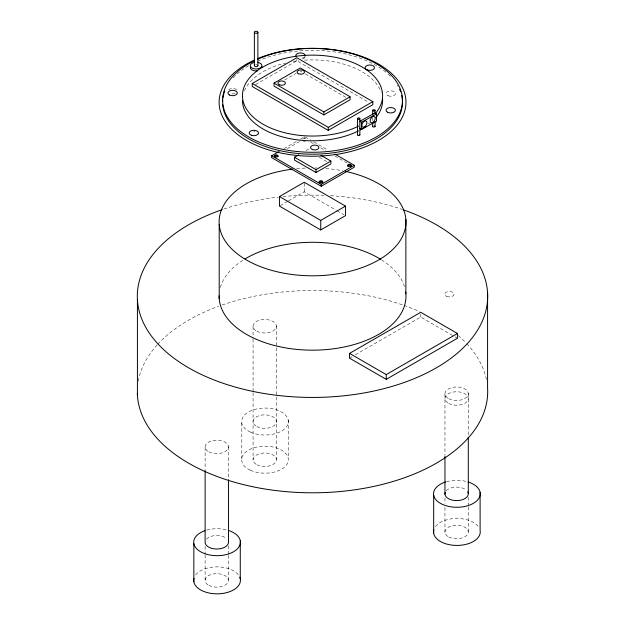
<?xml version="1.0" encoding="UTF-8"?>
<svg xmlns="http://www.w3.org/2000/svg" width="625" height="625" viewBox="0 0 625 625"><rect width="100%" height="100%" fill="white"/><g stroke="black" fill="none" stroke-linecap="round" stroke-linejoin="round"><path stroke-width="0.47" stroke-dasharray="3.12 2.34" d="M255.594 84.562L296.805 60.766L368.617 102.227M284.688 80L296.164 73.383M284.078 148.602L296.469 141.453M300.594 139.07L304.727 136.688L310.602 140.078M287.383 148.602L299.773 141.453M306.094 150.578L309.398 148.672M280.273 205.625L287.711 201.328M288.531 200.852L304.227 191.797L336.25 210.281M349.539 358.164L352.047 356.711M355.398 354.781L420.727 317.062L454.102 336.328M368.172 123.922L369.844 123.008M300.258 71.016L301.945 71.992M305.328 73.938L345.852 97.336M313.961 142.016L327.398 149.773M310.602 141.984L313.961 143.922M320.68 147.805L325.719 150.711M334.961 156.047L347.555 163.32M319.312 157.258L326.742 161.547M337.086 210.766L343.828 214.664M454.938 336.805L457.438 338.25M468.297 393.438L468.297 436.156M468.297 497.383L468.297 505.961M468.297 506.914L468.297 531.711M444.961 394.016L444.961 455.227M444.961 497.961L444.961 503.68M444.961 507.5L444.961 532.289M420.727 314.195L420.727 317.062M372.711 117.844L372.711 120.672M304.727 136.688L304.727 138.594M304.227 183.211L304.227 191.797M296.805 59.258L296.805 60.766M288.227 420.047L288.227 458.188M276.406 325.953L276.406 459.461M253.07 326.539L253.07 338.211M253.07 339.188L253.07 391.734M253.07 392.703L253.07 460.039M241.797 423.031L241.797 461.18M228.461 446.617L228.461 478.727M228.461 545.789L228.461 554.375M228.461 555.328L228.461 580.125M205.125 447.203L205.125 469.578M205.125 546.375L205.125 554M205.125 554.953L205.125 580.703M138.273 381.094A175.188 101.141 0 0 1 157.07 344.992M157.758 344.242A175.188 101.141 0 0 1 218.609 306.266M222.125 305.008A175.188 101.141 0 0 1 403.125 305.094M404.063 305.422A175.188 101.141 0 0 1 419.406 311.531M458.328 335.602A175.188 101.141 0 0 1 466.047 342.961M466.734 343.688A175.188 101.141 0 0 1 486.797 381.469M223.867 209.047A175.188 101.141 0 0 1 278.141 197.117M282.961 196.602A175.188 101.141 0 0 1 323.773 195.359M330.617 195.695A175.188 101.141 0 0 1 402.187 209.414M296.609 168.703A93.43 53.945 0 0 1 306.336 168.031M315.094 167.93A93.43 53.945 0 0 1 317.062 167.977M325.867 168.461A93.43 53.945 0 0 1 342.383 170.734M446.273 490.742A11.68 6.742 0 0 1 466.484 490.234M446.531 481.711A23.359 13.484 0 0 1 466.258 481.438M435.5 526.531A23.359 13.484 0 0 1 457.359 518.453A23.359 13.484 0 0 1 478.648 527.023M206.438 539.148A11.68 6.742 0 0 1 226.648 538.648M206.695 530.117A23.359 13.484 0 0 1 226.43 529.852M195.664 574.945A23.359 13.484 0 0 1 217.523 566.867A23.359 13.484 0 0 1 238.812 575.438M220.359 287.422A93.43 53.945 0 0 1 243.523 259.875M381.562 259.875A93.43 53.945 0 0 1 404.656 287.227M302.883 139.164A1.852 1.07 0 0 1 306.07 138.953M305.25 141.539A1.852 1.07 0 0 1 303.422 141.383M244.406 90.891A70.078 40.461 0 0 1 285.609 63.008M293.164 61.477A70.078 40.461 0 0 1 298.797 60.68M304.547 60.164A70.078 40.461 0 0 1 381.234 92.375M235 93.508A4.672 2.695 0 0 1 230.328 93.508M228.617 89.828A4.672 2.695 0 0 1 236.711 89.828M253.758 131.352A4.672 2.695 0 0 1 254.961 131.438M233.289 77.719A89.93 51.922 0 0 1 249.203 65.406M257.664 61.125A89.93 51.922 0 0 1 373.156 63.914M374.062 64.391A89.93 51.922 0 0 1 386.93 73.094M388.289 74.273A89.93 51.922 0 0 1 390.43 76.312M397.383 85.047A89.93 51.922 0 0 1 398.25 86.547M255.672 64.664A1.75 1.008 0 0 1 257.008 64.758M304.688 56.789A4.672 2.695 0 0 1 300.828 58.312M305.07 57.078A4.672 2.695 0 0 1 302.023 59.125M448.734 403.469A11.68 6.742 0 0 0 468.031 399.961A11.68 6.742 0 0 0 453.125 392.062A11.68 6.742 0 0 0 448.734 403.469M448.734 536.969A11.68 6.742 0 0 0 468.031 533.461A11.68 6.742 0 0 0 453.125 525.57A11.68 6.742 0 0 0 448.734 536.969M448.734 398.695A11.68 6.742 0 0 0 468.031 395.195A11.68 6.742 0 0 0 453.125 387.297A11.68 6.742 0 0 0 448.734 398.695M446.68 296.406A4.672 2.695 0 0 0 454.039 294.461A4.672 2.695 0 0 0 447.445 291.75A4.672 2.695 0 0 0 446.68 296.406M208.898 451.875A11.68 6.742 0 0 0 228.195 448.375A11.68 6.742 0 0 0 213.289 440.477A11.68 6.742 0 0 0 208.898 451.875M208.898 585.383A11.68 6.742 0 0 0 228.195 581.875A11.68 6.742 0 0 0 213.289 573.984A11.68 6.742 0 0 0 208.898 585.383M256.844 331.211A11.68 6.742 0 0 0 276.141 327.711A11.68 6.742 0 0 0 261.234 319.812A11.68 6.742 0 0 0 256.844 331.211M256.844 426.57A11.68 6.742 0 0 0 276.141 423.07A11.68 6.742 0 0 0 261.234 415.172A11.68 6.742 0 0 0 256.844 426.57M250.422 432.07A23.359 13.484 0 0 0 288.102 423.562A23.359 13.484 0 0 0 256.5 408.984A23.359 13.484 0 0 0 250.422 432.07M250.422 470.219A23.359 13.484 0 0 0 288.102 461.711A23.359 13.484 0 0 0 256.5 447.125A23.359 13.484 0 0 0 250.422 470.219M256.844 464.719A11.68 6.742 0 0 0 276.141 461.211A11.68 6.742 0 0 0 261.234 453.32A11.68 6.742 0 0 0 256.844 464.719M388.156 95.766A4.672 2.695 0 0 0 395.484 93.781A4.672 2.695 0 0 0 388.852 91.109A4.672 2.695 0 0 0 388.156 95.766"/><path stroke-width="0.94" d="M252.234 83.477L296.805 57.742L372.844 101.641L372.844 104.672L328.273 130.406L252.234 86.5L252.234 83.477L328.273 127.375L372.844 101.641M274.039 83.125L300.258 67.984L350.078 96.75L350.078 99.773L323.859 114.914L274.039 86.156L274.039 83.125L323.859 111.891L350.078 96.75M334.961 154.141L354.273 165.289L354.273 167.203L321.242 186.273L271.688 157.664L271.688 155.758L279.125 151.469M320.961 155.352L330.875 161.07L330.875 163.93L316.008 172.516L294.539 160.117L294.539 157.258L298.664 154.867M294.539 157.258L316.008 169.648L330.875 161.07M279.453 196.562L304.227 182.258L345.516 206.102L345.516 215.633L320.742 229.938L279.453 206.102L279.453 196.562L320.742 220.406L345.516 206.102M271.688 155.758L321.242 184.367L354.273 165.289M349.539 353.391L420.727 312.289L457.438 333.484L457.438 338.25L386.242 379.359L349.539 358.164L349.539 353.391L386.242 374.586L457.438 333.484M359.812 121.273L374.859 113.016L376.469 113.992L376.469 121.234L361.422 129.484L359.812 128.508L359.812 121.273L361.422 122.25L361.422 129.484M361.422 122.25L376.469 113.992M487.578 292.688L487.578 388.047A175.188 101.141 0 0 1 317.133 492.766A175.188 101.141 0 0 1 137.336 393.391M480.109 492.297L480.109 530.438A23.359 13.484 0 0 1 456.438 545.422A23.359 13.484 0 0 1 433.805 529.914M468.297 437.125L468.297 493.562M444.961 456.195L444.961 494.148M433.68 495.289L433.68 533.43M405.875 219.391L405.875 293.773M386.242 374.586L386.242 379.359M375.039 110.414A1.164 0.672 0 0 1 373.211 110.906A1.164 0.672 0 0 1 373.383 109.742A1.164 0.672 0 0 1 375.039 110.414L375.039 113.242M375.039 121.734L375.039 126.453M372.711 110.297L372.711 115.016M372.711 122.562L372.711 126.336M359.859 118.539L359.859 121.414M359.859 128.109L359.859 134.812M357.531 118.617L357.531 134.891M328.273 127.375L328.273 130.406M323.859 111.891L323.859 114.914M321.242 184.367L321.242 186.273M320.742 220.406L320.742 229.938M316.008 169.648L316.008 172.516M257.883 32.258A1.75 1.008 0 0 1 255.25 33.141A1.75 1.008 0 0 1 255.25 31.383A1.75 1.008 0 0 1 257.883 32.258L257.883 65.641M254.375 32.258L254.375 65.641M240.273 540.711L240.273 578.852M228.461 479.703L228.461 541.977A11.68 6.742 0 0 1 217.297 549.008A11.68 6.742 0 0 1 205.125 542.562L205.125 470.555M219.203 224.312L219.203 298.695M193.852 543.703L193.852 581.844M137.422 299.906L137.422 395.266M403.125 209.734A175.188 101.141 0 0 1 445.875 361.867A175.188 101.141 0 0 1 178.93 361.742A175.188 101.141 0 0 1 222.125 209.648M345.281 171.328A93.43 53.945 0 0 1 384.531 256.242A93.43 53.945 0 0 1 232.719 249.891A93.43 53.945 0 0 1 292.75 169.133M467.773 491.836A11.68 6.742 0 0 1 457.133 500.594A11.68 6.742 0 0 1 445.227 492.391M468.086 481.953A23.359 13.484 0 0 1 474.93 502.359A23.359 13.484 0 0 1 438.93 502.406A23.359 13.484 0 0 1 445.617 481.984M228.25 530.367A23.359 13.484 0 0 1 235.312 550.617A23.359 13.484 0 0 1 199.539 551.117A23.359 13.484 0 0 1 204.898 530.688M239.742 577.117A23.359 13.484 0 0 1 218.133 593.82A23.359 13.484 0 0 1 193.969 578.32M405.672 291.906A93.43 53.945 0 0 1 315.992 350.141A93.43 53.945 0 0 1 219.109 295.891M245.031 258.945A93.43 53.945 0 0 1 380.727 259.359M347.648 166.023A1.852 1.07 0 0 1 349.922 165.266A1.852 1.07 0 0 1 351.234 166.578M319.109 182.742A1.852 1.07 0 0 1 320.969 181.672A1.852 1.07 0 0 1 322.82 182.742M274.438 156.633A1.852 1.07 0 0 1 276.227 155.844A1.852 1.07 0 0 1 278.023 156.633M382.539 98.508A70.078 40.461 0 0 1 376 117.508M366.016 126.5A70.078 40.461 0 0 1 360.281 129.969M358.562 130.859A70.078 40.461 0 0 1 283.461 137.164A70.078 40.461 0 0 1 242.461 100.289M358.562 126.094A70.078 40.461 0 0 1 246.133 108.508A70.078 40.461 0 0 1 317.195 55.219A70.078 40.461 0 0 1 375.391 113.477M257.664 59.219A89.93 51.922 0 0 1 401.469 92.625A89.93 51.922 0 0 1 281.07 148.992A89.93 51.922 0 0 1 254.164 60.859M401.68 95.391A89.93 51.922 0 0 1 320.547 153.977A89.93 51.922 0 0 1 222.703 104.633M222.617 101.734A89.93 51.922 0 0 1 222.711 99.789M222.938 97.844A89.93 51.922 0 0 1 224.703 91.125M399.555 89.148A89.93 51.922 0 0 1 400.625 91.797M359.672 134.477A1.164 0.672 0 0 1 359.422 135.375A1.164 0.672 0 0 1 357.844 135.312A1.164 0.672 0 0 1 357.828 134.398M374.773 125.961A1.164 0.672 0 0 1 374.078 127.062A1.164 0.672 0 0 1 372.781 126.164M257.602 70.797A5.836 3.375 0 0 1 250.25 67.539M261.734 66.664A5.836 3.375 0 0 1 261.93 67.539M257.602 62.375A5.836 3.375 0 0 1 260.875 67.562A5.836 3.375 0 0 1 251.312 67.562A5.836 3.375 0 0 1 254.578 62.375M257.82 65.375A1.75 1.008 0 0 1 255.898 66.641A1.75 1.008 0 0 1 254.609 65.133M296.07 56.516A4.672 2.695 0 0 1 300.133 52.93A4.672 2.695 0 0 1 305.07 56.125M257.609 58.625A93.43 53.945 0 0 1 405.289 95.758A93.43 53.945 0 0 1 277.281 152.219A93.43 53.945 0 0 1 254.062 60.188M274.922 156.711A1.852 1.07 0 0 0 278.023 156.234A1.852 1.07 0 0 0 275.75 154.922A1.852 1.07 0 0 0 274.922 156.711M319.656 182.539A1.852 1.07 0 0 0 322.758 182.062A1.852 1.07 0 0 0 320.484 180.75A1.852 1.07 0 0 0 319.656 182.539M348.133 166.102A1.852 1.07 0 0 0 351.234 165.625A1.852 1.07 0 0 0 348.961 164.312A1.852 1.07 0 0 0 348.133 166.102M357.922 119.078A1.164 0.672 0 0 0 359.844 118.711A1.164 0.672 0 0 0 358.328 117.938A1.164 0.672 0 0 0 357.922 119.078M364.477 126.859A3.5 2.07 -58.7 0 0 366.57 121.352A3.5 2.07 -58.7 0 0 362.172 123.898A3.5 2.07 -58.7 0 0 364.477 126.859M372.953 122.289A3.5 2.07 -58.7 0 0 374.727 116.781A3.5 2.07 -58.7 0 0 370.352 119.711A3.5 2.07 -58.7 0 0 372.953 122.289M279.711 84.914A3.711 2.141 0 0 0 285.398 83.188A3.711 2.141 0 0 0 279.961 81.211A3.711 2.141 0 0 0 279.711 84.914M298.281 73.648A3.711 2.141 0 0 0 304.414 72.547A3.711 2.141 0 0 0 299.695 70.031A3.711 2.141 0 0 0 298.281 73.648M251.477 135.297A4.672 2.695 0 0 0 258.531 133.016A4.672 2.695 0 0 0 251.578 130.625A4.672 2.695 0 0 0 251.477 135.297M367.227 69.93A4.672 2.695 0 0 0 374.484 67.859A4.672 2.695 0 0 0 367.758 65.266A4.672 2.695 0 0 0 367.227 69.93M312.32 149.492A4.18 2.414 0 0 0 318.883 147.719A4.18 2.414 0 0 0 312.953 145.328A4.18 2.414 0 0 0 312.32 149.492M229.609 95.055A4.672 2.695 0 0 0 237.227 93.484A4.672 2.695 0 0 0 231.07 90.461A4.672 2.695 0 0 0 229.609 95.055M387.531 112.227A4.672 2.695 0 0 0 395.273 110.867A4.672 2.695 0 0 0 389.367 107.672A4.672 2.695 0 0 0 387.531 112.227"/></g></svg>
